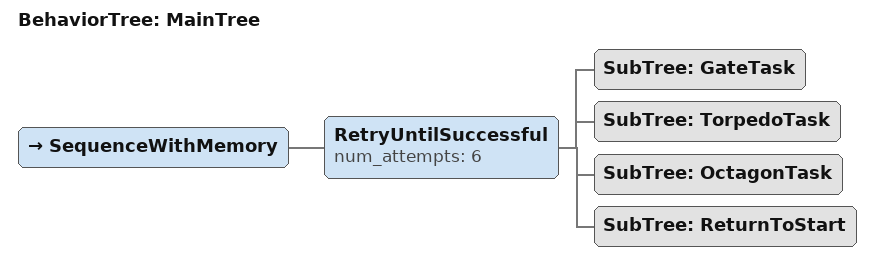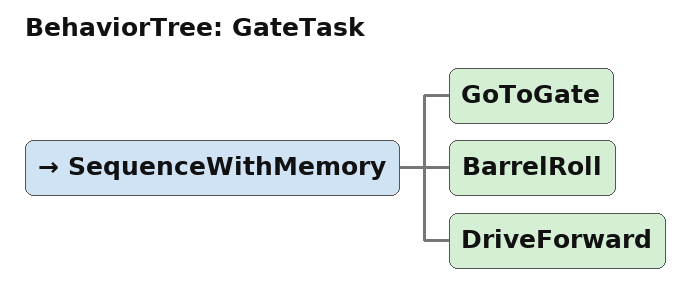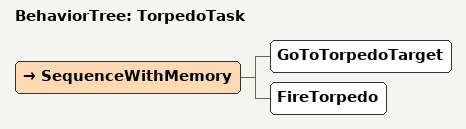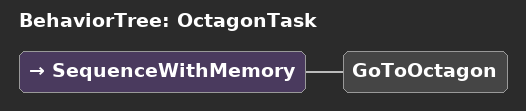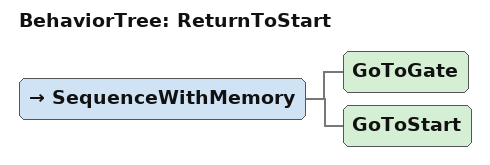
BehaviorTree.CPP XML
<root BTCPP_format="4" >
    <BehaviorTree ID="MainTree">
        <SequenceWithMemory>
            <RetryUntilSuccessful num_attempts="6">
                <SubTree ID="GateTask"/>
                <SubTree ID="TorpedoTask"/>
                <SubTree ID="OctagonTask"/>
                <SubTree ID="ReturnToStart"/>
            </RetryUntilSuccessful>
        </SequenceWithMemory>
    </BehaviorTree>

    <BehaviorTree ID="GateTask">
        <SequenceWithMemory>
            <GoToGate/>
            <BarrelRoll/>
            <DriveForward/>
        </SequenceWithMemory>
    </BehaviorTree>

    <BehaviorTree ID="TorpedoTask">
        <SequenceWithMemory>
            <GoToTorpedoTarget/>
            <FireTorpedo/>
        </SequenceWithMemory>
    </BehaviorTree>

    <BehaviorTree ID="OctagonTask">
        <SequenceWithMemory>
            <GoToOctagon/>
        </SequenceWithMemory>
    </BehaviorTree>

    <BehaviorTree ID="ReturnToStart">
        <SequenceWithMemory>
            <GoToGate/>
            <GoToStart/>
        </SequenceWithMemory>
    </BehaviorTree>
 </root>
